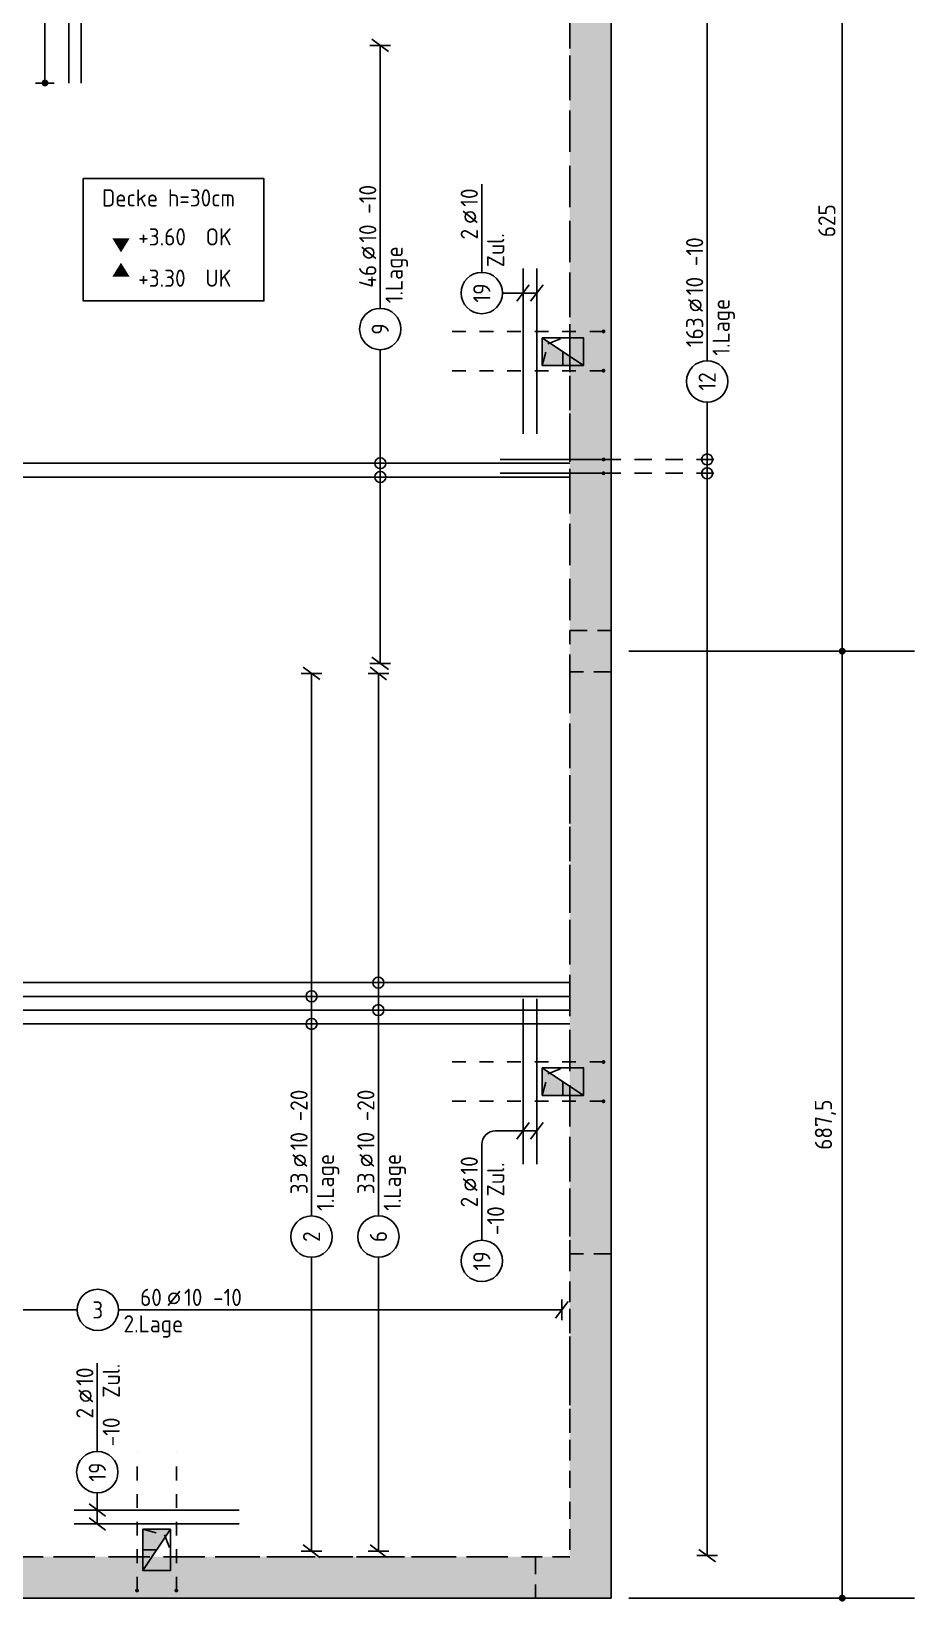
# Model space of a CAD drawing. Extents: x -4 to 88.1, y -7.1 to 49.1.
# Drawn here: x 44.29 to 50.71, y 16.89 to 28.29 of the extents above; entities that cross this region are included whole.
import ezdxf
from ezdxf.enums import TextEntityAlignment as Align

# ---------------------------------------------------------------- set-up
doc = ezdxf.new("R2010")
doc.units = 0
doc.header["$LTSCALE"] = 0.5
for name, pattern in [('AUSGEZOGEN', [1000.01, 1000, 0.01]), ('DASHED', [0.75, 0.5, -0.25]), ('DOT', [0.175, 0.05, -0.125]), ('HIDDEN2', [0.187, 0.125, -0.062]), ('VERDECKT', [0.375, 0.25, -0.125])]:
    doc.linetypes.add(name, pattern=pattern)
for name, color, linetype in [('ACHSEN', 7, 'Continuous'), ('BETON', 7, 'Continuous'), ('Brüstung EG', 7, 'Continuous'), ('DD', 7, 'Continuous'), ('EG', 7, 'Continuous'), ('grau_dunkel', 7, 'Continuous'), ('grau_mittel', 7, 'Continuous'), ('koten', 7, 'Continuous'), ('MASSE', 7, 'Continuous'), ('OBJEKT', 7, 'Continuous'), ('RND', 7, 'Continuous'), ('SCHRAFF', 7, 'Continuous'), ('TEXT', 7, 'Continuous'), ('VERDECKT', 7, 'Continuous')]:
    doc.layers.add(name, color=color, linetype=linetype)
doc.styles.add('txt', font='isocp.shx')
doc.dimstyles.new('DOT_I', dxfattribs={"dimscale": 0.5, "dimtxt": 0.25, "dimasz": 0.25, "dimexe": 0.1, "dimexo": 0.3, "dimgap": 0.1, "dimtad": 1, "dimdec": 3, "dimzin": 3, "dimtxsty": 'txt', "dimblk": 'DOT', "dimblk1": 'DOT', "dimblk2": 'DOT', "dimsah": 1, "dimcen": 0.1, "dimse1": 1, "dimse2": 1, "dimazin": 0, "dimtfac": 1, "dimtdec": 4, "dimtix": 1, "dimtmove": 2, "dimatfit": 3, "dimfxl": 0, "dimtvp": 1, "dimtolj": 1, "dimtzin": 0, "dimarcsym": 0})

# ---------------------------------------------------------------- blocks, each defined once
blk = doc.blocks.new('okrd_o')
at = {"layer": 'koten', "color": 7, "linetype": 'Continuous'}
blk.add_solid([(-0.125, 0.202), (0.125, 0.202), (0, 0)], dxfattribs=at)
at = {"layer": 'koten', "style": 'txt'}
blk.add_attdef('OKRD', (0.25, 0.1), '', height=0.25, dxfattribs=at)
blk = doc.blocks.new('okrd_u')
at = {"layer": 'koten', "color": 7, "linetype": 'Continuous'}
blk.add_solid([(-0.125, -0.202), (0.125, -0.202), (0, 0)], dxfattribs=at)
at = {"layer": 'koten', "style": 'txt'}
blk.add_attdef('OKRD', (0.25, -0.35), '', height=0.25, dxfattribs=at)
blk = doc.blocks.new('DOT')
at = {"layer": 'MASSE', "color": 7, "linetype": 'Continuous'}
for p, q in [((0, 0), (-1, 0)), ((0, 0.54), (0, -0.54))]:
    blk.add_line(p, q, dxfattribs=at)
at = {"layer": 'MASSE', "color": 7, "linetype": 'Continuous', "const_width": 0.2}
blk.add_lwpolyline([(-0.1, 0, 1), (0.1, 0, 1)], format="xyb", close=True, dxfattribs=at)
blk = doc.blocks.new('*D25')
at = {"layer": 'Defpoints', "color": 0, "linetype": 'AUSGEZOGEN', "transparency": 16777216}
for p in [(50.183, 30.038), (50.183, 23.788), (50.183, 23.788)]:
    blk.add_point(p, dxfattribs=at)
at = {"layer": 'MASSE', "color": 0, "linetype": 'AUSGEZOGEN', "lineweight": -2, "transparency": 16777216}
blk.add_line((50.183, 29.913), (50.183, 23.913), dxfattribs=at)
at = {"layer": 'MASSE', "color": 0, "linetype": 'AUSGEZOGEN', "lineweight": -2, "transparency": 16777216, "xscale": 0.125, "yscale": 0.125, "zscale": 0.125}
for p, rotation in [((50.183, 30.038), 90), ((50.183, 23.788), 270)]:
    blk.add_blockref('DOT', p, dxfattribs=dict(at, rotation=rotation))
at = {"layer": 'MASSE', "color": 0, "linetype": 'AUSGEZOGEN', "transparency": 16777216, "insert": (50.071, 26.913), "char_height": 0.125, "attachment_point": 5, "rotation": 90, "style": 'txt'}
blk.add_mtext('\\A1;625', dxfattribs=at)
blk = doc.blocks.new('*D26')
at = {"layer": 'Defpoints', "color": 0, "linetype": 'AUSGEZOGEN', "transparency": 16777216}
for p in [(50.183, 23.788), (50.183, 16.913), (50.183, 16.913)]:
    blk.add_point(p, dxfattribs=at)
at = {"layer": 'MASSE', "color": 0, "linetype": 'AUSGEZOGEN', "lineweight": -2, "transparency": 16777216}
blk.add_line((50.183, 23.663), (50.183, 17.038), dxfattribs=at)
at = {"layer": 'MASSE', "color": 0, "linetype": 'AUSGEZOGEN', "lineweight": -2, "transparency": 16777216, "xscale": 0.125, "yscale": 0.125, "zscale": 0.125}
for p, rotation in [((50.183, 23.788), 90), ((50.183, 16.913), 270)]:
    blk.add_blockref('DOT', p, dxfattribs=dict(at, rotation=rotation))
at = {"layer": 'MASSE', "color": 0, "linetype": 'AUSGEZOGEN', "transparency": 16777216, "insert": (50.061, 20.35), "char_height": 0.125, "attachment_point": 5, "rotation": 90, "style": 'txt'}
blk.add_mtext('\\A1;687,5', dxfattribs=at)
blk = doc.blocks.new('lei_gre')
at = {"layer": 'RND', "color": 7, "linetype": 'Continuous'}
for p, q in [((-0.09, -0.12), (0.09, 0.12)), ((0, 0.15), (0, -0.15))]:
    blk.add_line(p, q, dxfattribs=at)
blk = doc.blocks.new('RND_LEI')
at = {"layer": 'RND', "color": 7, "linetype": 'Continuous'}
blk.add_line((1.022, 0.066), (1.19, 0.27), dxfattribs=at)
for centre, radius in [((0, 0), 0.3), ((1.106, 0.168), 0.075)]:
    blk.add_circle(centre, radius, dxfattribs=at)
at = {"layer": 'RND', "color": 7, "linetype": 'Continuous', "style": 'txt'}
blk.add_attdef('ANZ', text='', height=0.25, dxfattribs=at).set_placement((0.931, 0.057), align=Align.RIGHT)
for tag, p in [('DUM', (1.253, 0.057)), ('ABSTD', (1.674, 0.057)), ('POSTXT', (0.374, -0.327))]:
    blk.add_attdef(tag, p, '', height=0.25, dxfattribs=at)
blk.add_attdef('POSL', text='', height=0.25, dxfattribs=at).set_placement((0, 0), align=Align.MIDDLE)
blk = doc.blocks.new('*D64')
at = {"layer": 'Defpoints', "color": 0, "linetype": 'AUSGEZOGEN', "transparency": 16777216}
for p in [(44.393, 29.913), (44.393, 27.913), (44.393, 27.913)]:
    blk.add_point(p, dxfattribs=at)
at = {"layer": 'MASSE', "color": 0, "linetype": 'AUSGEZOGEN', "lineweight": -2, "transparency": 16777216}
for p, q in [((44.393, 29.788), (44.393, 29.073)), ((44.393, 28.038), (44.393, 28.744))]:
    blk.add_line(p, q, dxfattribs=at)
at = {"layer": 'MASSE', "color": 0, "linetype": 'AUSGEZOGEN', "lineweight": -2, "transparency": 16777216, "xscale": 0.125, "yscale": 0.125, "zscale": 0.125}
for p, rotation in [((44.393, 29.913), 90), ((44.393, 27.913), 270)]:
    blk.add_blockref('DOT', p, dxfattribs=dict(at, rotation=rotation))
at = {"layer": 'MASSE', "color": 0, "linetype": 'AUSGEZOGEN', "transparency": 16777216, "insert": (44.381, 28.909), "char_height": 0.125, "attachment_point": 5, "rotation": 90, "style": 'txt'}
blk.add_mtext('\\A1;200', dxfattribs=at)

msp = doc.modelspace()

# ---------------------------------------------------------------- hatches: boundary and pattern name
at = {"layer": 'grau_dunkel', "transparency": 33554687}
for points in [[(48.0044, 25.8627), (48.3044, 25.8627), (48.0044, 26.0627)], [(48.0044, 20.5627), (48.3044, 20.5627), (48.0044, 20.7627)], [(45.1044, 17.4127), (45.1044, 17.1127), (45.3044, 17.4127)]]:
    msp.add_hatch(color=21, dxfattribs=at).paths.add_polyline_path(points)
at = {"layer": 'grau_mittel'}
h = msp.add_hatch(color=61, dxfattribs=at)
h.paths.add_polyline_path([(48.5044, 29.9127), (48.2044, 29.9127), (48.2044, 23.9377), (48.5044, 23.9377)])
h.paths.add_polyline_path([(48.5044, 23.6377), (48.2044, 23.6377), (48.2044, 19.4127), (48.5044, 19.4127)])
for points in [[(48.5044, 23.6377), (48.5044, 23.9377), (48.2044, 23.9377), (48.2044, 23.6377)], [(48.5044, 19.4127), (48.2044, 19.4127), (48.2044, 17.2127), (47.9544, 17.2127), (47.9544, 16.9127), (48.5044, 16.9127)]]:
    msp.add_hatch(color=61, dxfattribs=at).paths.add_polyline_path(points)
h = msp.add_hatch(color=61, dxfattribs=at)
h.paths.add_polyline_path([(13.5294, 17.2127), (13.5294, 16.9127), (19.4544, 16.9127), (19.4544, 17.2127)])
h.paths.add_polyline_path([(26.9544, 16.9127), (26.9544, 17.2127), (19.7544, 17.2127), (19.7544, 16.9127)])
h.paths.add_polyline_path([(27.2544, 17.2127), (27.2544, 16.9127), (34.4544, 16.9127), (34.4544, 17.2127)])
h.paths.add_polyline_path([(34.7544, 17.2127), (34.7544, 16.9127), (41.9544, 16.9127), (41.9544, 17.2127)])
h.paths.add_polyline_path([(42.2544, 17.2127), (42.2544, 16.9127), (47.9544, 16.9127), (47.9544, 17.2127)])
at = {"layer": 'SCHRAFF', "linetype": 'AUSGEZOGEN'}
h = msp.add_hatch(dxfattribs=at)
h.set_pattern_fill('DOTS', scale=0.8, double=1)
h.set_pattern_definition([(0, (-69.080496, 378.069226), (0.025, 0.05), [0, -0.05])])
h.paths.add_polyline_path([(48.5044, 23.9377), (48.2044, 23.9377), (48.2044, 23.6377), (48.5044, 23.6377)])
h.paths.add_polyline_path([(48.5044, 19.4127), (48.2044, 19.4127), (48.2044, 17.2127), (47.9544, 17.2127), (47.9544, 16.9127), (48.5044, 16.9127)])

# ---------------------------------------------------------------- linework, layer by layer
at = {"layer": 'ACHSEN', "color": 140, "linetype": 'AUSGEZOGEN'}
for p, q in [((48.6323, 23.7877), (50.7083, 23.7877)), ((48.6323, 16.9127), (50.7083, 16.9127))]:
    msp.add_line(p, q, dxfattribs=at)
at = {"layer": 'BETON', "color": 6, "linetype": 'AUSGEZOGEN'}
for p, q in [((48.5044, 29.9127), (48.5044, 23.9377)), ((48.5044, 23.6377), (48.5044, 19.4127)), ((42.2544, 16.9127), (47.9544, 16.9127))]:
    msp.add_line(p, q, dxfattribs=at)
at = {"layer": 'BETON', "color": 6, "linetype": 'AUSGEZOGEN', "lineweight": -2}
for p, q in [((48.5044, 23.9377), (48.5044, 23.6377)), ((48.5044, 16.9127), (48.5044, 19.4127)), ((47.9544, 16.9127), (48.5044, 16.9127))]:
    msp.add_line(p, q, dxfattribs=at)
at = {"layer": 'Brüstung EG', "color": 102, "linetype": 'DOT'}
for p, q in [((48.2044, 29.9127), (48.2044, 23.9377)), ((48.5044, 29.9127), (48.5044, 23.9377)), ((48.2044, 23.6377), (48.2044, 19.4127)), ((48.5044, 23.6377), (48.5044, 19.4127)), ((42.2544, 17.2127), (47.9544, 17.2127)), ((42.2544, 16.9127), (47.9544, 16.9127))]:
    msp.add_line(p, q, dxfattribs=at)
at = {"layer": 'DD', "color": 7, "linetype": 'AUSGEZOGEN'}
for p, q in [((48.3044, 25.8627), (48.0044, 26.0627)), ((48.3044, 20.5627), (48.0044, 20.7627)), ((45.1044, 17.1127), (45.3044, 17.4127))]:
    msp.add_line(p, q, dxfattribs=at)
at = {"layer": 'DD', "color": 7, "linetype": 'HIDDEN2'}
for p, q in [((48.0044, 25.8627), (48.0446, 26.0194)), ((48.0446, 26.0194), (48.1544, 26.0627)), ((48.0446, 20.7194), (48.1544, 20.7627)), ((48.0044, 20.5627), (48.0446, 20.7194)), ((45.1044, 17.4127), (45.2612, 17.3726)), ((45.2612, 17.3726), (45.3044, 17.2627))]:
    msp.add_line(p, q, dxfattribs=at)
at = {"layer": 'DD', "color": 7, "linetype": 'AUSGEZOGEN'}
for points in [[(48.0044, 26.0627), (48.3044, 26.0627), (48.3044, 25.8627), (48.0044, 25.8627)], [(48.0044, 20.7627), (48.3044, 20.7627), (48.3044, 20.5627), (48.0044, 20.5627)], [(45.1044, 17.4127), (45.3044, 17.4127), (45.3044, 17.1127), (45.1044, 17.1127)]]:
    msp.add_lwpolyline(points, close=True, dxfattribs=at)
at = {"layer": 'DD', "color": 7, "linetype": 'HIDDEN2'}
for points in [[(48.1544, 26.0627), (48.0044, 26.0627), (48.0044, 25.8627), (48.1544, 25.8627)], [(48.1544, 20.7627), (48.0044, 20.7627), (48.0044, 20.5627), (48.1544, 20.5627)], [(45.3044, 17.4127), (45.1044, 17.4127), (45.1044, 17.2627), (45.3044, 17.2627)]]:
    msp.add_lwpolyline(points, close=True, dxfattribs=at)
at = {"layer": 'EG', "color": 0, "linetype": 'DOT', "lineweight": -2}
for p, q in [((48.5044, 19.4127), (48.2044, 19.4127)), ((48.2044, 19.4127), (48.2044, 17.2127)), ((48.5044, 16.9127), (48.5044, 19.4127)), ((48.2044, 17.2127), (47.9544, 17.2127)), ((47.9544, 17.2127), (47.9544, 16.9127)), ((47.9544, 16.9127), (48.5044, 16.9127))]:
    msp.add_line(p, q, dxfattribs=at)
msp.add_lwpolyline([(48.2044, 23.9377), (48.5044, 23.9377), (48.5044, 23.6377), (48.2044, 23.6377)], close=True, dxfattribs=at)
at = {"layer": 'OBJEKT', "color": 1, "linetype": 'AUSGEZOGEN'}
msp.add_lwpolyline([(44.671, 27.2195), (45.9828, 27.2195), (45.9828, 26.3304), (44.671, 26.3304)], close=True, dxfattribs=at)
at = {"layer": 'RND', "color": 7, "linetype": 'AUSGEZOGEN'}
for p, q in [((49.2019, 25.8962), (49.2019, 33.4032)), ((46.828, 26.277), (46.828, 28.1857)), ((47.5653, 26.5382), (47.5653, 27.1782)), ((46.828, 23.6996), (46.828, 25.977)), ((49.2019, 17.2215), (49.2019, 25.5962)), ((46.329, 23.6269), (46.329, 19.6873)), ((46.8144, 23.6261), (46.8144, 19.6879)), ((47.5653, 19.5111), (47.5653, 20.1511)), ((46.329, 19.3873), (46.329, 17.254)), ((46.8144, 19.3879), (46.8144, 17.2544)), ((42.2737, 19.0054), (44.6267, 19.0054)), ((44.9267, 19.0054), (48.1465, 19.0054)), ((44.7734, 17.9779), (44.7734, 18.6179))]:
    msp.add_line(p, q, dxfattribs=at)
at = {"layer": 'RND', "color": 102, "linetype": 'AUSGEZOGEN'}
for p, q in [((47.7153, 26.3882), (47.9651, 26.3882)), ((47.6653, 20.3059), (47.9651, 20.3059)), ((47.5653, 20.1511), (47.5653, 20.2059)), ((44.7734, 17.6779), (44.7734, 17.452))]:
    msp.add_line(p, q, dxfattribs=at)
at = {"layer": 'RND', "color": 102, "linetype": 'VERDECKT'}
for p, q in [((48.4494, 25.1797), (49.2519, 25.1797)), ((48.4494, 25.0797), (49.2519, 25.0797))]:
    msp.add_line(p, q, dxfattribs=at)
at = {"layer": 'RND', "color": 1, "linetype": 'AUSGEZOGEN'}
for points in [[(44.5668, 27.9127), (44.5668, 31.4127)], [(44.6563, 27.9127), (44.6563, 31.4127)], [(47.8651, 25.3669), (47.8651, 26.5669)], [(47.9651, 25.3669), (47.9651, 26.5669)], [(42.2544, 25.1525), (48.2044, 25.1525)], [(48.4494, 25.1797), (47.6994, 25.1797)], [(42.2544, 25.0525), (48.2044, 25.0525)], [(48.4494, 25.0797), (47.6994, 25.0797)], [(48.2044, 21.3818), (40.7044, 21.3818)], [(48.2044, 21.2818), (37.4044, 21.2818)], [(47.8651, 20.0627), (47.8651, 21.2627)], [(47.9651, 20.0627), (47.9651, 21.2627)], [(48.2044, 21.1818), (40.7044, 21.1818)], [(48.2044, 21.0818), (37.4044, 21.0818)], [(44.6044, 17.552), (45.8044, 17.552)], [(44.6044, 17.452), (45.8044, 17.452)]]:
    msp.add_lwpolyline(points, dxfattribs=at)
at = {"layer": 'RND', "color": 1, "linetype": 'HIDDEN2'}
for points in [[(48.4494, 26.1096), (47.2494, 26.1096)], [(48.4494, 25.8241), (47.2494, 25.8241)], [(48.4494, 20.8054), (47.2494, 20.8054)], [(48.4494, 20.5199), (47.2494, 20.5199)], [(45.0617, 16.9677), (45.0617, 17.9677)], [(45.3472, 16.9677), (45.3472, 17.9677)]]:
    msp.add_lwpolyline(points, dxfattribs=at)
at = {"layer": 'RND', "color": 7, "linetype": 'AUSGEZOGEN', "const_width": 0.014}
for points in [[(48.4494, 26.1166, 1), (48.4494, 26.1026, 1)], [(48.4494, 25.8171, -1), (48.4494, 25.8311, -1)], [(48.4494, 25.1727, -1), (48.4494, 25.1867, -1)], [(48.4494, 25.0727, -1), (48.4494, 25.0867, -1)], [(48.4494, 20.8124, 1), (48.4494, 20.7984, 1)], [(48.4494, 20.5129, -1), (48.4494, 20.5269, -1)], [(45.0547, 16.9677, -1), (45.0687, 16.9677, -1)], [(45.3542, 16.9677, 1), (45.3402, 16.9677, 1)]]:
    msp.add_lwpolyline(points, format="xyb", close=True, dxfattribs=at)
at = {"layer": 'RND', "color": 7, "linetype": 'AUSGEZOGEN'}
for centre in [(49.2019, 25.1797), (46.828, 25.1525), (46.828, 25.0525), (49.2019, 25.0797), (46.329, 21.2818), (46.8144, 21.3818), (46.8144, 21.1818), (46.329, 21.0818)]:
    msp.add_circle(centre, 0.04, dxfattribs=at)
at = {"layer": 'RND', "color": 102, "linetype": 'AUSGEZOGEN'}
msp.add_arc((47.6653, 20.2059), 0.1, 90, 180, dxfattribs=at)
at = {"layer": 'VERDECKT', "color": 7, "linetype": 'DASHED'}
for p, q in [((48.2044, 29.9127), (48.2044, 23.9377)), ((48.2044, 23.6377), (48.2044, 19.4127)), ((42.2544, 17.2127), (47.9544, 17.2127))]:
    msp.add_line(p, q, dxfattribs=at)
at = {"layer": 'VERDECKT', "color": 7, "linetype": 'VERDECKT', "lineweight": -2}
for p, q in [((48.2044, 23.9377), (48.5044, 23.9377)), ((48.2044, 23.6377), (48.2044, 23.9377)), ((48.5044, 23.6377), (48.2044, 23.6377)), ((48.5044, 19.4127), (48.2044, 19.4127)), ((48.2044, 19.4127), (48.2044, 17.2127)), ((48.2044, 17.2127), (47.9544, 17.2127)), ((47.9544, 17.2127), (47.9544, 16.9127))]:
    msp.add_line(p, q, dxfattribs=at)

# ---------------------------------------------------------------- block references
at = {"layer": 'koten', "color": 6, "linetype": 'AUSGEZOGEN', "xscale": 0.5, "yscale": 0.5, "zscale": 0.5}
for name, p, values in [('okrd_o', (44.9452, 26.6833), {'OKRD': '+3.60  OK'}), ('okrd_u', (44.9452, 26.6083), {'OKRD': '+3.30  UK'})]:
    msp.add_blockref(name, p, dxfattribs=at).add_auto_attribs(values)
at = {"layer": 'RND', "color": 7, "linetype": 'AUSGEZOGEN', "xscale": 0.5, "yscale": 0.5, "zscale": 0.5}
for p, rotation in [((46.828, 28.1857), 90), ((46.828, 23.6996), 90), ((46.329, 23.6269), 270), ((46.8144, 23.6261), 270), ((44.7734, 17.552), 90), ((44.7734, 17.452), 90), ((46.329, 17.254), 270), ((46.8144, 17.2544), 270), ((49.2019, 17.2215), 90)]:
    msp.add_blockref('lei_gre', p, dxfattribs=dict(at, rotation=rotation))
at = {"layer": 'RND', "color": 7, "linetype": 'AUSGEZOGEN', "xscale": 0.5, "yscale": 0.5, "zscale": 0.5, "rotation": 90}
for p, values in [((46.828, 26.127), {'POSL': '9', 'DUM': '10', 'ANZ': '46', 'ABSTD': '-10', 'POSTXT': '1.Lage'}), ((47.5653, 26.3882), {'POSL': '19', 'DUM': '10', 'ANZ': '2', 'POSTXT': 'Zul.'}), ((49.2019, 25.7462), {'POSL': '12', 'DUM': '10', 'ANZ': '163', 'ABSTD': '-10', 'POSTXT': '1.Lage'}), ((46.329, 19.5373), {'POSL': '2', 'DUM': '10', 'ANZ': '33', 'ABSTD': '-20', 'POSTXT': '1.Lage'}), ((46.8144, 19.5379), {'POSL': '6', 'DUM': '10', 'ANZ': '33', 'ABSTD': '-20', 'POSTXT': '1.Lage'}), ((47.5653, 19.3611), {'POSL': '19', 'DUM': '10', 'ANZ': '2', 'POSTXT': '-10 Zul.'}), ((44.7734, 17.8279), {'POSL': '19', 'DUM': '10', 'ANZ': '2', 'POSTXT': '-10  Zul.'})]:
    msp.add_blockref('RND_LEI', p, dxfattribs=at).add_auto_attribs(values)
at = {"layer": 'RND', "color": 7, "linetype": 'AUSGEZOGEN', "xscale": 0.5, "yscale": 0.5, "zscale": 0.5}
for p in [(47.8651, 26.3882), (47.9651, 26.3882), (47.8651, 20.3059), (47.9651, 20.3059), (48.1465, 19.0054)]:
    msp.add_blockref('lei_gre', p, dxfattribs=at)
msp.add_blockref('RND_LEI', (44.7767, 19.0054), dxfattribs=at).add_auto_attribs({'POSL': '3', 'DUM': '10', 'ANZ': '60', 'ABSTD': '-10', 'POSTXT': '2.Lage'})

# ---------------------------------------------------------------- texts
at = {"layer": 'TEXT', "color": 1, "linetype": 'AUSGEZOGEN', "style": 'txt'}
msp.add_text('Decke h=30cm', height=0.125, dxfattribs=at).set_placement((44.8071, 27.0163))

# ---------------------------------------------------------------- dimensions: what is measured, and where the dimension line sits
at = {"layer": 'MASSE', "color": 7, "linetype": 'AUSGEZOGEN'}
for base, p1, p2, override, picture, middle in [((50.1831, 23.7877), (50.1831, 30.0377), (50.1831, 23.7877), {"dimdec": 0, "dimlfac": 100}, '*D25', (50.0706, 26.9127)), ((50.1831, 16.9127), (50.1831, 23.7877), (50.1831, 16.9127), {"dimdec": 1, "dimlfac": 100}, '*D26', (50.0612, 20.3502))]:
    dim = msp.add_linear_dim(base=base, p1=p1, p2=p2, angle=90, dimstyle='DOT_I', override=override, dxfattribs=at)
    dim.commit()
    dim.dimension.update_dxf_attribs({"geometry": picture, "text_midpoint": middle})
dim = msp.add_linear_dim(base=(44.393, 27.9127), p1=(44.393, 29.9127), p2=(44.393, 27.9127), angle=90, dimstyle='DOT_I', override={"dimdec": 0, "dimlfac": 100}, dxfattribs=at)
dim.commit()
dim.dimension.update_dxf_attribs({"geometry": '*D64', "text_midpoint": (44.3815, 28.9085), "dimtype": 160})

doc.saveas('drawing.dxf')
